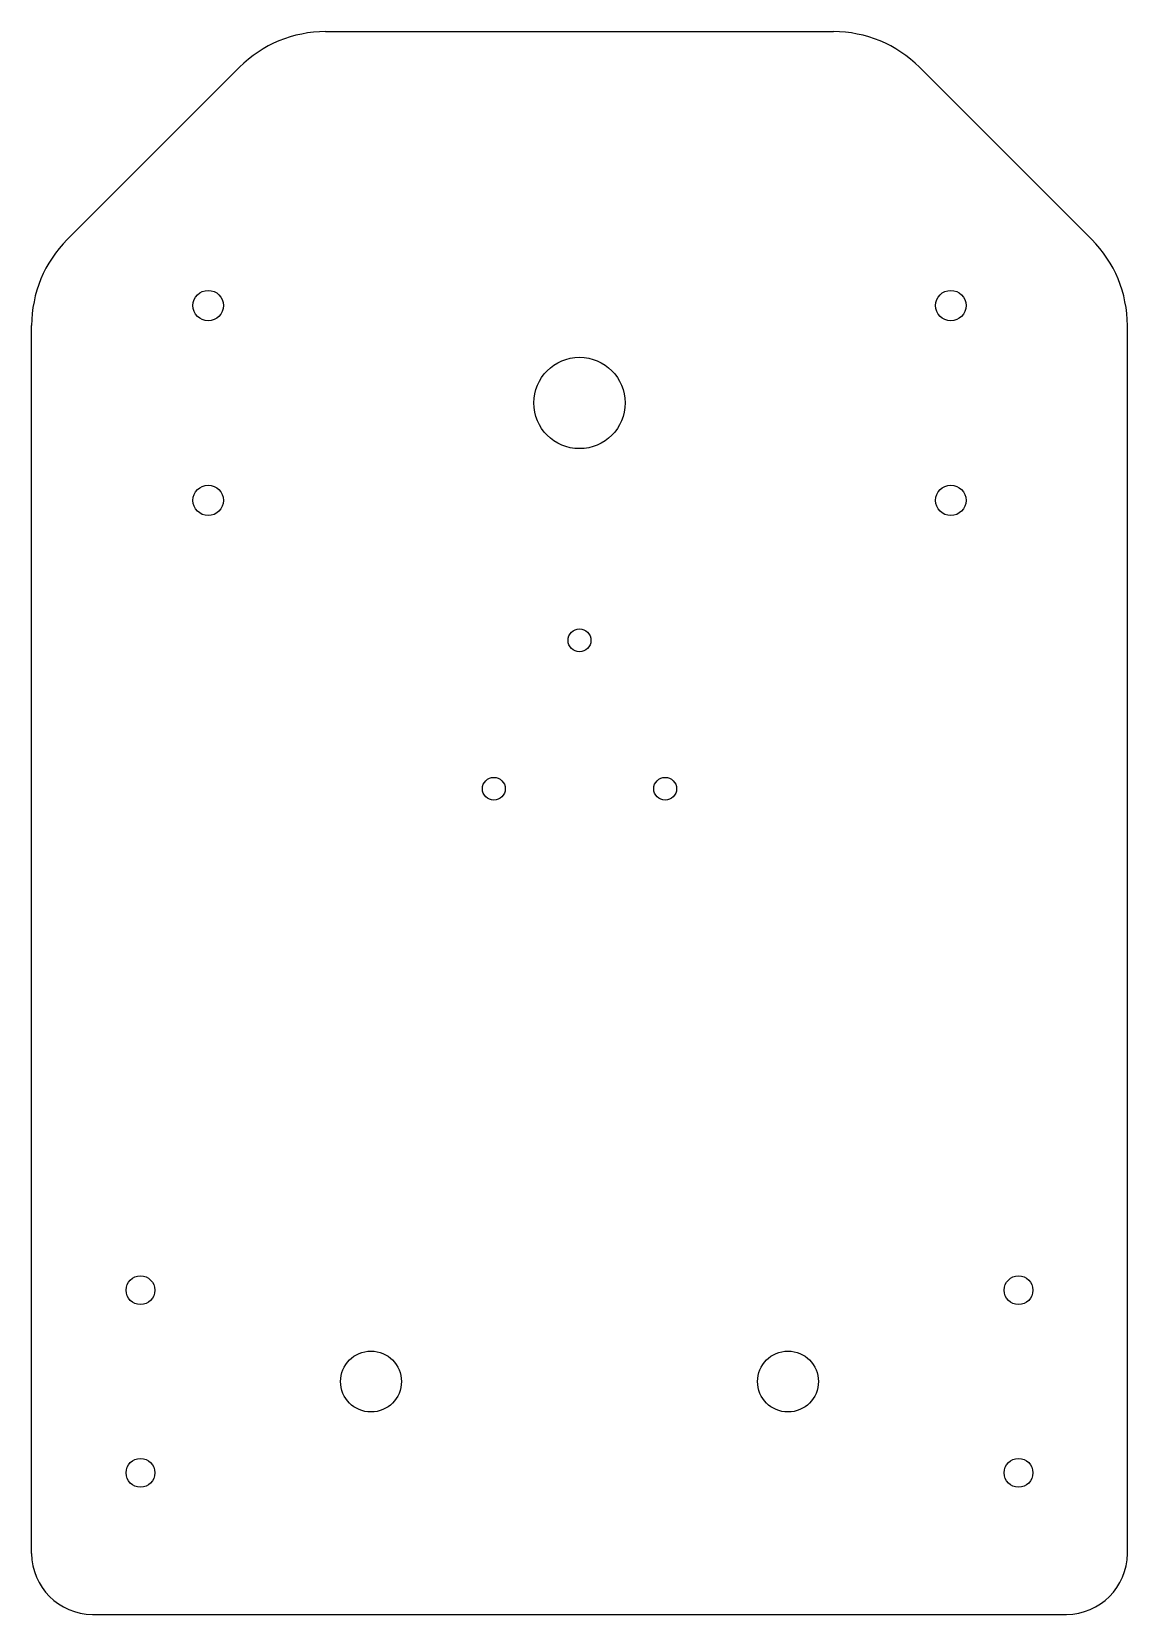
# Model space of a CAD drawing. Extents: x 0 to 4.5, y 0 to 6.5.
import ezdxf

# ---------------------------------------------------------------- set-up
doc = ezdxf.new("R2010")
doc.units = 0
doc.header["$MEASUREMENT"] = 0
doc.layers.add('VISIBLE', color=7, linetype='CONTINUOUS')

msp = doc.modelspace()

# ---------------------------------------------------------------- linework, layer by layer
at = {"layer": 'VISIBLE'}
for p, q in [((1.2071, 6.5), (3.2929, 6.5)), ((0.1464, 5.6464), (0.8536, 6.3536)), ((3.6464, 6.3536), (4.3536, 5.6464)), ((0, 0.25), (0, 5.2929)), ((4.5, 0.25), (4.5, 5.2929)), ((0.25, 0), (4.25, 0))]:
    msp.add_line(p, q, dxfattribs=at)
for centre, radius in [((0.725, 5.375), 0.0625), ((3.775, 5.375), 0.0625), ((2.25, 4.975), 0.1875), ((0.725, 4.575), 0.0625), ((3.775, 4.575), 0.0625), ((2.25, 4), 0.0469), ((1.8982, 3.3906), 0.0469), ((2.6018, 3.3906), 0.0469), ((0.4469, 1.3312), 0.0591), ((4.0531, 1.3312), 0.0591), ((1.3937, 0.9562), 0.125), ((3.1063, 0.9562), 0.125), ((0.4469, 0.5812), 0.0591), ((4.0531, 0.5812), 0.0591)]:
    msp.add_circle(centre, radius, dxfattribs=at)
for centre, radius, start, end in [((1.2071, 6), 0.5, 90, 135), ((3.2929, 6), 0.5, 45, 90), ((0.5, 5.2929), 0.5, 135, 180), ((4, 5.2929), 0.5, 0, 45), ((0.25, 0.25), 0.25, 180, 270), ((4.25, 0.25), 0.25, 270, 0)]:
    msp.add_arc(centre, radius, start, end, dxfattribs=at)

doc.saveas('drawing.dxf')
